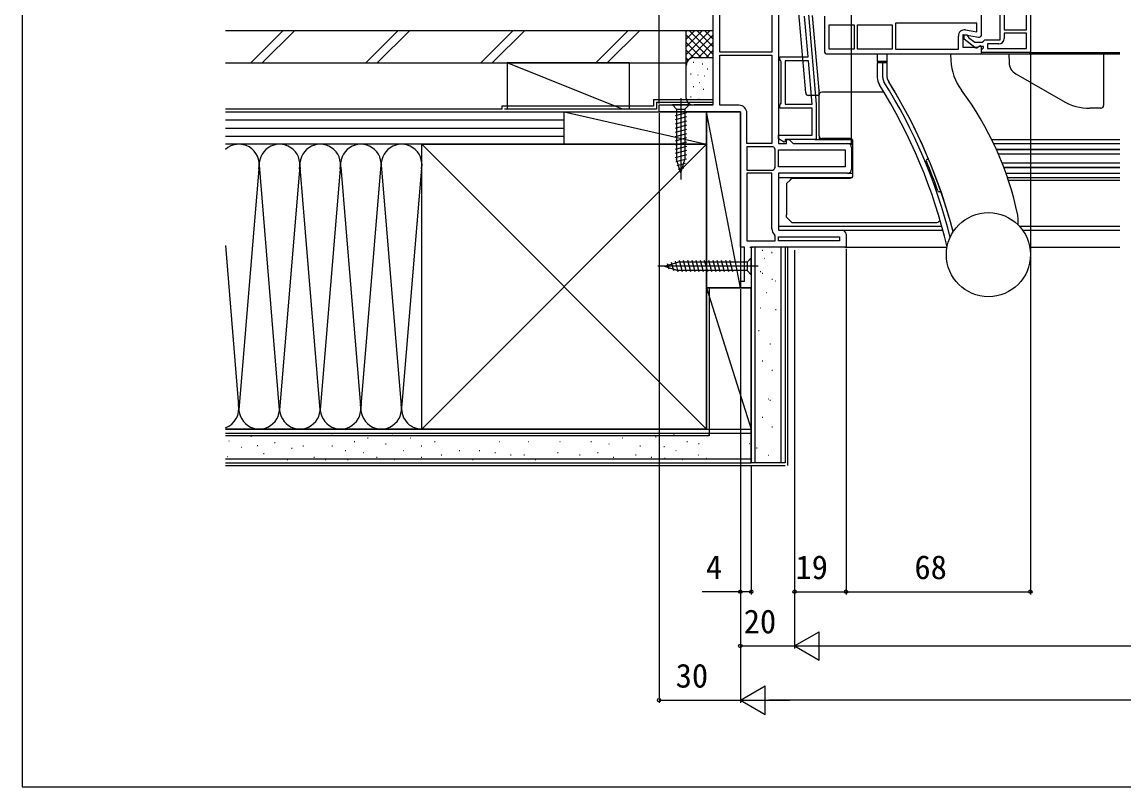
# Model space of a CAD drawing. Units: millimetres, scale not verified. Extents: x -525 to 525, y -783 to 779.
# Drawn here: x -525 to -118.5, y -782.8 to -500.7 of the extents above; entities that cross this region are included whole.
import ezdxf
from ezdxf.enums import TextEntityAlignment as Align

# ---------------------------------------------------------------- set-up
doc = ezdxf.new("R2010")
doc.units = ezdxf.units.MM
doc.header["$LTSCALE"] = 4
for name, color, linetype in [('0-2_YKK_11', 7, 'Continuous'), ('0-4_YKK_12', 2, 'Continuous'), ('0-5_YKK_13', 4, 'Continuous'), ('0-7_YKK_D', 6, 'Continuous'), ('0-8_YKK_ZWAK', 7, 'Continuous'), ('0-9_YSS_K', 3, 'Continuous'), ('0-A_YSS_KE', 3, 'Continuous')]:
    doc.layers.add(name, color=color, linetype=linetype)
doc.styles.add('ＭＳ ゴシック', font='')
doc.styles.get('ＭＳ ゴシック').set_extended_font_data('MS Gothic')

msp = doc.modelspace()

# ---------------------------------------------------------------- linework, layer by layer
at = {"layer": '0-2_YKK_11'}
for p, q in [((-234.895, -497.913), (-232.004, -530.957)), ((-229, -498.5), (-229, -511.5)), ((-219, -547), (-219, -555))]:
    msp.add_line(p, q, dxfattribs=at)
for points in [[(-270, -531.3), (-270, -453.8), (-222.2, -453.8)], [(-171, -505.3), (-171, -471), (-154.8, -471), (-154.8, -473), (-153, -473), (-153, -467.587), (-153.399, -467.097)], [(-220.5, -494.5), (-240.5, -494.5), (-242, -496), (-243, -496), (-243, -494.5), (-246, -494.5), (-246, -545.5), (-243, -545.5), (-243, -544), (-242, -544), (-240.5, -545.5), (-220.5, -545.5)], [(-173.52, -510.088), (-177.5, -506.978), (-177.5, -505.5), (-176.5, -505.5), (-176, -506.001), (-175.808, -506.397), (-173.5, -508.2), (-170.795, -508.2), (-170.298, -507.75), (-169.8, -507.3), (-164.2, -507.3), (-164.2, -496.3), (-158, -496.3), (-156.616, -493.333), (-156.155, -493.52), (-157.117, -496.3), (-153.8, -496.3), (-153.8, -495), (-153, -495), (-153, -512)], [(-232, -531.044), (-232, -544), (-243.5, -544), (-243.5, -544.827), (-243.84, -545.023), (-246, -543.776), (-246, -542.5), (-233.5, -542.5), (-233.5, -532.5), (-245.5, -532.5), (-245.5, -531.5), (-245.25, -531.067), (-245, -530.634), (-245, -515.366), (-245.25, -514.933), (-245.5, -514.5), (-245.5, -513.5), (-235.037, -513.5), (-236.349, -498.5)], [(-172.8, -501.2), (-202.8, -501.2), (-202.8, -510.7), (-179.6, -510.7), (-179.6, -505.889)], [(-176.901, -503.624), (-172.8, -504.347), (-172.8, -501.2)], [(-228, -512.5), (-171, -512.5), (-171, -509.877), (-171.576, -509.558), (-172.444, -510.1), (-177.8, -510.1), (-177.8, -505.293), (-172.174, -506.285)], [(-168.8, -510.5), (-154.5, -510.5), (-154.5, -504.8), (-162.7, -504.8), (-162.7, -506.8)], [(-153, -512), (-171, -512), (-171, -511), (-170.563, -510.504), (-170.3, -510.206), (-170.3, -509.7), (-171.704, -509.7), (-172.104, -509.9)], [(-164.7, -508.8), (-168.8, -508.8), (-168.8, -510.5)], [(-260.5, -531.4), (-267.6, -531.4), (-267.6, -513), (-248.4, -513)], [(-248.4, -513), (-248.4, -545.5), (-257.6, -545.5), (-257.6, -534.3)], [(-221, -579), (-221, -583.8), (-256, -583.8), (-256, -598.8), (-260, -598.8), (-260, -596.3), (-258.5, -596.3), (-258.5, -583.8), (-260, -583.8), (-260, -533.8), (-290, -533.8), (-290, -531.3), (-270, -531.3)], [(-247.711, -546.876), (-248.092, -546.7), (-257.6, -546.7), (-257.6, -555.3)], [(-247.377, -554.789), (-247.2, -554.408), (-247.2, -547.592), (-247.377, -547.211)], [(-257.6, -555.3), (-248.092, -555.3), (-247.711, -555.124)], [(-257.6, -556.5), (-257.6, -581.4), (-247.2, -581.4), (-247.2, -579.592), (-247.377, -579.211)], [(-248.4, -577), (-248.4, -556.5), (-257.6, -556.5)], [(-220.5, -556.5), (-246, -556.5), (-246, -577.5), (-222.5, -577.5)]]:
    msp.add_lwpolyline(points, dxfattribs=at)
for points in [[(-248.4, -511.8), (-267.6, -511.8), (-267.6, -494.5), (-248.4, -494.5)], [(-154.5, -497.8), (-162.7, -497.8), (-162.7, -503.6), (-154.5, -503.6)], [(-218, -510.7), (-227.2, -510.7), (-227.2, -501.8), (-218, -501.8)], [(-216.8, -501.8), (-204, -501.8), (-204, -510.7), (-216.8, -510.7)], [(-233.506, -531), (-234.906, -515), (-243.5, -515), (-243.5, -531)], [(-246, -547.9), (-221.4, -547.9), (-221.4, -554.1), (-246, -554.1)], [(-246, -579.9), (-223.4, -579.9), (-223.4, -581.4), (-246, -581.4)]]:
    msp.add_lwpolyline(points, close=True, dxfattribs=at)
for centre, radius, start, end in [((-177.3, -505.889), 2.3, 80.00001, 179.99999), ((-172, -505.3), 1, 260.00002, 0), ((-164.7, -506.8), 2, 270.00001, 359.99999), ((-228, -511.5), 1, 180.00001, 269.99999), ((-172.904, -509.3), 1, 232.00002, 323.13011), ((-260.5, -534.3), 2.9, 0.00001, 89.99999), ((-233, -531.044), 1, 359.99981, 4.99978), ((-245.5, -545), 2.9, 220.32022, 229.67978), ((-220.5, -547), 1.5, 0.00001, 89.99999), ((-245.5, -557), 2.9, 130.32022, 139.67978), ((-220.5, -555), 1.5, 270.00001, 359.99999), ((-245.5, -577), 2.9, 179.99999, 229.67978), ((-222.5, -579), 1.5, 0.00001, 89.99999)]:
    msp.add_arc(centre, radius, start, end, dxfattribs=at)
at = {"layer": '0-4_YKK_12'}
for p, q in [((-153.5, -512), (-120, -512)), ((-171.5, -512.5), (-120, -512.5)), ((-232.5, -544), (-218.793, -544)), ((-167.301, -544), (-120, -544)), ((-220.5, -545.5), (-218.5, -545.5)), ((-219.03, -547.6), (-218.5, -547.6)), ((-166.575, -545.5), (-120, -545.5)), ((-165.603, -547.6), (-120, -547.6)), ((-165.535, -547.75), (-120, -547.75)), ((-219, -548.85), (-218.5, -548.85)), ((-164.852, -549.3), (-120, -549.3)), ((-163.447, -552.7), (-120, -552.7)), ((-220.5, -556.5), (-218.5, -556.5)), ((-219, -553.15), (-218.5, -553.15)), ((-219, -554.4), (-218.5, -554.4)), ((-162.847, -554.25), (-120, -554.25)), ((-162.791, -554.4), (-120, -554.4)), ((-162.022, -556.5), (-120, -556.5)), ((-246, -558), (-218.793, -558)), ((-161.5, -558), (-120, -558)), ((-161.166, -559), (-120, -559)), ((-246, -576), (-185.71, -576)), ((-157.098, -576), (-120, -576)), ((-222.5, -577.5), (-185.297, -577.5)), ((-155.881, -577.5), (-120, -577.5)), ((-256.5, -583.8), (-255.5, -583.8)), ((-221.5, -583.8), (-183.763, -583.8)), ((-153.237, -583.8), (-120, -583.8))]:
    msp.add_line(p, q, dxfattribs=at)
at = {"layer": '0-5_YKK_13'}
for p, q in [((-235.915, -526.887), (-238.496, -497.387)), ((-231.242, -523.148), (-233.416, -498.3)), ((-209.5, -512.5), (-182.5, -512.5)), ((-209.5, -512.5), (-209.5, -515.3)), ((-206, -515.3), (-209.5, -515.3)), ((-206, -515.8), (-209.5, -515.8)), ((-209.5, -515.8), (-209.5, -521.2)), ((-209, -515.3), (-209, -515.8)), ((-209, -515.3), (-206, -515.3)), ((-207.5, -521.2), (-207.5, -515.8)), ((-207.439, -515.3), (-207.439, -515.8)), ((-206, -512.5), (-206, -520.129)), ((-206, -515.3), (-206, -520.2)), ((-182.5, -512.5), (-182.374, -514.913)), ((-161, -512.5), (-126, -512.5)), ((-161, -512.512), (-160.89, -515.648)), ((-126, -512.5), (-126, -531.5)), ((-158.393, -519.803), (-141.043, -529.821)), ((-231, -525.919), (-231.242, -523.148)), ((-231, -527.8), (-234.919, -527.8)), ((-231, -527.622), (-231, -525.9)), ((-231, -525.9), (-231, -525.919)), ((-231, -528.149), (-231, -527.622)), ((-231, -528.872), (-231, -528.149)), ((-207.036, -526.623), (-230, -526.623)), ((-282, -528.8), (-282, -558.8)), ((-278.9, -531.3), (-280.45, -532.85)), ((-231, -542.7), (-231, -528.872)), ((-127, -532.5), (-131.043, -532.5)), ((-279.9, -534.151), (-284.1, -535.276)), ((-279.9, -535.704), (-284.1, -536.829)), ((-283.55, -532.85), (-283.55, -551.384)), ((-280.45, -532.85), (-280.45, -551.384)), ((-279.9, -537.257), (-284.1, -538.382)), ((-279.9, -538.81), (-284.1, -539.935)), ((-279.9, -540.363), (-284.1, -541.488)), ((-279.9, -541.916), (-284.1, -543.041)), ((-279.9, -543.469), (-284.1, -544.594)), ((-231, -542.7), (-231, -544)), ((-219.5, -543.7), (-230, -543.7)), ((-220, -544), (-220, -543.7)), ((-218.5, -557.3), (-218.5, -544.7)), ((-279.9, -545.021), (-284.1, -546.147)), ((-279.9, -546.574), (-284.1, -547.7)), ((-279.9, -548.127), (-284.1, -549.253)), ((-279.9, -549.68), (-284.1, -550.806)), ((-279.9, -551.233), (-283.841, -552.289)), ((-282, -556.3), (-283.55, -551.384)), ((-282, -556.3), (-283.55, -551.384)), ((-282, -556.3), (-280.45, -551.384)), ((-190.929, -551.3), (-190.596, -551.3)), ((-280.354, -552.908), (-283.39, -553.721)), ((-280.889, -554.604), (-282.938, -555.153)), ((-241.553, -558.853), (-243, -560.3)), ((-243, -560.3), (-243, -571.774)), ((-186.013, -563.3), (-186.716, -563.3)), ((-181.794, -577.05), (-181.797, -577.05)), ((-157.5, -575.58), (-157.5, -573.965)), ((-288, -590.799), (-283.084, -589.249)), ((-288, -590.799), (-283.084, -589.249)), ((-284.608, -592.446), (-285.421, -589.409)), ((-282.933, -592.899), (-283.989, -588.958)), ((-257.55, -589.25), (-283.084, -589.249)), ((-281.38, -592.899), (-282.506, -588.699)), ((-279.827, -592.899), (-280.953, -588.699)), ((-278.274, -592.899), (-279.4, -588.699)), ((-276.722, -592.899), (-277.847, -588.699)), ((-275.169, -592.899), (-276.294, -588.699)), ((-273.616, -592.9), (-274.741, -588.7)), ((-272.063, -592.9), (-273.188, -588.7)), ((-270.51, -592.9), (-271.635, -588.7)), ((-268.957, -592.9), (-270.082, -588.7)), ((-267.404, -592.9), (-268.529, -588.7)), ((-265.851, -592.9), (-266.976, -588.7)), ((-264.298, -592.9), (-265.424, -588.7)), ((-262.745, -592.9), (-263.871, -588.7)), ((-253.5, -590.8), (-290.5, -590.799)), ((-288, -590.799), (-283.084, -592.349)), ((-286.304, -591.911), (-286.853, -589.861)), ((-257.55, -592.35), (-283.084, -592.349)), ((-256, -593.9), (-257.55, -592.35))]:
    msp.add_line(p, q, dxfattribs=at)
for points in [[(-278.9, -531.3), (-285.1, -531.3), (-283.55, -532.85), (-280.45, -532.85)], [(-241.553, -558.853), (-241, -558.3), (-219.5, -558.3)], [(-241, -574.7), (-243, -572.699), (-243, -571.774)], [(-241, -574.7), (-234.5, -574.7), (-188, -574.7)], [(-256, -593.9), (-256, -587.7), (-257.55, -589.25), (-257.55, -592.35)]]:
    msp.add_lwpolyline(points, dxfattribs=at)
msp.add_circle((-168.5, -586.5), 15.5, dxfattribs=at)
for centre, radius, start, end in [((-162.401, -513.866), 20, 183, 216.73043), ((-155.893, -515.473), 5, 182, 240), ((-201, -520.129), 5, 180, 211.78833), ((-201, -520.2), 5, 180, 211.76247), ((-204.5, -521.2), 5, 180, 212.04037), ((-377.849, -629.691), 199.5, 13.3437, 32.04037), ((-204.5, -521.2), 3, 180, 212.04037), ((-377.849, -629.691), 201.5, 14.27615, 32.04037), ((-377.849, -629.691), 203, 14.72658, 31.76247), ((-377.8, -629.7), 203, 14.74432, 31.78833), ((-234.919, -526.8), 1, 185, 270), ((-230, -527.623), 1, 89.98255, 179.98254), ((-271.8, -595.5), 116.5, 11.66607, 36.73043), ((-131.043, -512.5), 20, 240, 270), ((-127, -531.5), 1, 270, 0), ((-230, -542.7), 1, 180, 270), ((-219.5, -544.7), 1, 360, 90), ((-190.929, -551.8), 0.5, 90, 202.62176), ((-377.849, -629.691), 202, 19.2885, 22.62176), ((-219.5, -557.3), 1, 270, 0), ((-186.716, -562.8), 0.5, 199.2885, 270), ((-167.5, -573.965), 10, 0, 11.66607), ((-188, -572.7), 2, 270, 326.31775)]:
    msp.add_arc(centre, radius, start, end, dxfattribs=at)
at = {"layer": '0-7_YKK_D'}
for p, q in [((-219, -546), (-219, -407.05)), ((-290, -530.8), (-290, -427.05)), ((-153, -512.5), (-153, -711.8)), ((-290, -534.301), (-290, -751.8)), ((-240, -584.8), (-240, -731.8)), ((-240, -584.8), (-240, -731.8)), ((-240, -584.8), (-240, -711.8)), ((-221, -584.3), (-221, -711.8)), ((-221, -584.3), (-221, -711.8)), ((-260, -599.25), (-260, -751.8)), ((-260, -599.3), (-260, -751.8)), ((-260, -599.3), (-260, -731.8)), ((-260, -599.3), (-260, -711.8)), ((-256, -664.298), (-256, -711.8)), ((-240, -710.8), (-221, -710.8)), ((-221, -710.8), (-153, -710.8)), ((-240, -730.8), (-230.907, -725.55)), ((-230.907, -736.05), (-230.907, -725.55)), ((-260, -730.8), (-240, -730.8)), ((-240, -730.8), (-230.907, -736.05)), ((-240, -730.8), (-221.813, -730.8)), ((-229.5, -730.8), (229.5, -730.8)), ((-260, -750.8), (-250.907, -745.55)), ((-250.907, -756.05), (-250.907, -745.55)), ((-290, -750.8), (-260, -750.8)), ((-260, -750.8), (-250.907, -756.05)), ((-260, -750.8), (-241.813, -750.8)), ((249.5, -750.8), (-249.5, -750.8))]:
    msp.add_line(p, q, dxfattribs=at)
msp.add_lwpolyline([(-256, -710.8), (-260, -710.8), (-274.118, -710.8)], dxfattribs=at)
for centre in [(-260, -710.8), (-256, -710.8), (-240, -710.8), (-221, -710.8), (-221, -710.8), (-153, -710.8), (-260, -730.8), (-290, -750.8)]:
    msp.add_circle(centre, 0.637, dxfattribs=at)
at = {"layer": '0-8_YKK_ZWAK'}
msp.add_line((-525, 747.2), (-525, -782.8), dxfattribs=at)
msp.add_lwpolyline([(-525, -782.8), (525, -782.8), (525, 747.2)], dxfattribs=at)
at = {"layer": '0-9_YSS_K'}
for p, q in [((-440.632, -515.8), (-428.632, -503.8)), ((-436.389, -515.8), (-424.389, -503.8)), ((-398.206, -515.8), (-386.206, -503.8)), ((-393.963, -515.8), (-381.963, -503.8)), ((-355.779, -515.8), (-343.779, -503.8)), ((-351.537, -515.8), (-339.537, -503.8)), ((-313.353, -515.8), (-301.353, -503.8)), ((-309.11, -515.8), (-297.11, -503.8)), ((-280, -503.8), (-270, -503.8)), ((-280, -516.8), (-280, -503.8)), ((-271.142, -503.8), (-280, -512.658)), ((-273.971, -503.8), (-280, -509.829)), ((-276.799, -503.8), (-280, -507.001)), ((-279.627, -503.8), (-280, -504.173)), ((-270, -512.658), (-278.858, -503.8)), ((-270, -509.829), (-276.029, -503.8)), ((-270, -507.001), (-273.201, -503.8)), ((-270, -504.173), (-270.373, -503.8)), ((-270, -505.486), (-280, -515.486)), ((-271.686, -513.8), (-280, -505.486)), ((-274.515, -513.8), (-280, -508.315)), ((-277.325, -513.818), (-280, -511.143)), ((-270, -508.315), (-275.485, -513.8)), ((-270, -511.143), (-272.675, -513.818)), ((-303.5, -532.8), (-346, -515.8)), ((-346, -515.8), (-346, -532.8)), ((-301, -515.8), (-346, -515.8)), ((-301, -515.8), (-301, -532.8)), ((-279.205, -514.766), (-280, -513.972)), ((-277.195, -515.628), (-277.395, -515.628)), ((-277, -513.8), (-270, -513.8)), ((-280, -528.8), (-280, -516.8)), ((-278.196, -519.967), (-278.396, -519.967)), ((-275.526, -520.301), (-275.726, -520.301)), ((-273.857, -516.295), (-274.057, -516.295)), ((-272.001, -518.126), (-272.201, -518.126)), ((-274.923, -523.094), (-275.123, -523.094)), ((-273.189, -520.635), (-273.389, -520.635)), ((-277.195, -524.641), (-277.395, -524.641)), ((-273.523, -525.642), (-273.723, -525.642)), ((-278.196, -528.482), (-278.396, -528.482)), ((-270.3, -531.3), (-277, -531.3)), ((-275.192, -529.314), (-275.392, -529.314)), ((-450, -533.8), (-325, -533.8)), ((-346, -533.8), (-301, -533.8)), ((-325, -545.8), (-325, -533.8)), ((-325, -533.8), (-272.5, -545.8)), ((-260, -598.8), (-272.5, -533.8)), ((-450, -536.8), (-325, -536.8)), ((-450, -539.8), (-325, -539.8)), ((-450, -542.8), (-325, -542.8)), ((-377.5, -545.8), (-450, -545.8)), ((-325, -545.8), (-450, -545.8)), ((-272.5, -650.8), (-377.5, -545.8)), ((-272.5, -545.8), (-377.5, -650.8)), ((-430, -643.681), (-437.577, -551.982)), ((-437.658, -554.832), (-445, -643.681)), ((-422.575, -553.832), (-430, -643.681)), ((-415, -643.681), (-422.501, -552.907)), ((-407.661, -554.865), (-415, -643.681)), ((-407.39, -554.245), (-400, -643.681)), ((-400, -643.681), (-392.658, -554.832)), ((-392.342, -554.832), (-385, -643.681)), ((-377.506, -552.994), (-384.842, -641.768)), ((-450, -583.173), (-445, -643.681)), ((-254.5, -663.298), (-254.5, -583.8)), ((-251.768, -584.987), (-251.968, -584.987)), ((-245, -663.298), (-245, -583.8)), ((-242.5, -664.3), (-242.5, -583.802)), ((-251.069, -587.873), (-251.269, -587.873)), ((-248.271, -585.686), (-248.471, -585.686)), ((-248.271, -585.852), (-248.471, -585.852)), ((-252.467, -592.846), (-252.667, -592.846)), ((-251.768, -593.468), (-251.968, -593.468)), ((-248.213, -595.715), (-248.413, -595.715)), ((-246.872, -596.265), (-247.072, -596.265)), ((-272.5, -598.8), (-256, -598.8)), ((-272.5, -650.8), (-272.5, -598.8)), ((-272.5, -598.8), (-256, -650.798)), ((-256, -650.8), (-256, -598.8)), ((-250.311, -600.611), (-250.511, -600.611)), ((-252.409, -606.205), (-252.609, -606.205)), ((-246.814, -606.905), (-247.014, -606.905)), ((-253.108, -614.598), (-253.308, -614.598)), ((-248.912, -619.493), (-249.112, -619.493)), ((-251.71, -625.787), (-251.91, -625.787)), ((-248.213, -629.284), (-248.413, -629.284)), ((-249.612, -639.775), (-249.812, -639.775)), ((-248.912, -640.276), (-249.112, -640.276)), ((-251.71, -646.57), (-251.91, -646.57)), ((-248.213, -650.067), (-248.413, -650.067)), ((-377.5, -650.8), (-450, -650.8)), ((-450, -652.3), (-256, -652.3)), ((-440.384, -653.517), (-440.584, -653.517)), ((-426.996, -653.366), (-427.196, -653.366)), ((-417.106, -653.366), (-417.306, -653.366)), ((-410.512, -652.542), (-410.712, -652.542)), ((-397.326, -654.19), (-397.526, -654.19)), ((-388.26, -652.542), (-388.46, -652.542)), ((-381.667, -654.19), (-381.867, -654.19)), ((-365.184, -653.366), (-365.384, -653.366)), ((-356.118, -653.366), (-356.318, -653.366)), ((-342.931, -653.366), (-343.131, -653.366)), ((-332.217, -653.366), (-332.417, -653.366)), ((-319.924, -653.366), (-320.124, -653.366)), ((-303.44, -654.19), (-303.64, -654.19)), ((-295.199, -653.366), (-295.399, -653.366)), ((-291.108, -653.799), (-291.308, -653.799)), ((-284.481, -653.019), (-284.681, -653.019)), ((-272.5, -650.8), (-256, -650.8)), ((-271.684, -652.63), (-271.884, -652.63)), ((-448.563, -655.27), (-448.763, -655.27)), ((-443.889, -657.607), (-444.089, -657.607)), ((-438.046, -657.023), (-438.246, -657.023)), ((-431.619, -655.854), (-431.819, -655.854)), ((-425.347, -657.987), (-425.547, -657.987)), ((-421.227, -657.162), (-421.427, -657.162)), ((-410.512, -657.162), (-410.712, -657.162)), ((-402.271, -655.514), (-402.471, -655.514)), ((-390.733, -656.338), (-390.933, -656.338)), ((-377.546, -657.162), (-377.746, -657.162)), ((-372.601, -655.514), (-372.801, -655.514)), ((-348.701, -655.514), (-348.9, -655.514)), ((-337.986, -655.514), (-338.186, -655.514)), ((-326.448, -655.514), (-326.648, -655.514)), ((-314.979, -655.514), (-315.179, -655.514)), ((-308.385, -656.338), (-308.585, -656.338)), ((-296.847, -657.162), (-297.047, -657.162)), ((-287.989, -657.417), (-288.189, -657.417)), ((-279.54, -655.514), (-279.74, -655.514)), ((-275.192, -656.248), (-275.392, -656.248)), ((-256.617, -656.248), (-256.817, -656.248)), ((-253.808, -657.87), (-254.008, -657.87)), ((-450, -661.8), (-256, -661.8)), ((-449.148, -661.113), (-449.348, -661.113)), ((-435.709, -659.944), (-435.909, -659.944)), ((-426.996, -662.107), (-427.196, -662.107)), ((-417.106, -661.283), (-417.306, -661.283)), ((-412.985, -662.107), (-413.185, -662.107)), ((-405.568, -658.811), (-405.768, -658.811)), ((-404.743, -662.107), (-404.943, -662.107)), ((-398.974, -659.635), (-399.174, -659.635)), ((-394.029, -661.283), (-394.229, -661.283)), ((-387.436, -662.107), (-387.636, -662.107)), ((-384.139, -658.811), (-384.339, -658.811)), ((-377.546, -661.283), (-377.746, -661.283)), ((-370.129, -660.459), (-370.329, -660.459)), ((-363.535, -658.811), (-363.735, -658.811)), ((-358.59, -662.107), (-358.79, -662.107)), ((-356.118, -658.811), (-356.318, -658.811)), ((-350.349, -659.635), (-350.549, -659.635)), ((-344.58, -660.459), (-344.78, -660.459)), ((-339.635, -660.459), (-339.835, -660.459)), ((-335.514, -662.107), (-335.714, -662.107)), ((-327.272, -659.635), (-327.472, -659.635)), ((-319.099, -660.459), (-319.299, -660.459)), ((-312.506, -659.635), (-312.706, -659.635)), ((-306.737, -661.283), (-306.937, -661.283)), ((-298.495, -660.459), (-298.695, -660.459)), ((-292.726, -661.283), (-292.926, -661.283)), ((-287.8, -661.705), (-288, -661.705)), ((-283.661, -658.811), (-283.861, -658.811)), ((-281.188, -662.107), (-281.388, -662.107)), ((-275.419, -660.459), (-275.619, -660.459)), ((-272.463, -661.705), (-272.663, -661.705)), ((-249.612, -660.557), (-249.812, -660.557)), ((-450, -664.3), (-243.5, -664.3))]:
    msp.add_line(p, q, dxfattribs=at)
for points in [[(-325, -545.8), (-325, -533.8), (-272.5, -533.8), (-272.5, -545.8)], [(-272.5, -598.8), (-272.5, -533.8), (-260, -533.8), (-260, -598.8)]]:
    msp.add_lwpolyline(points, close=True, dxfattribs=at)
for centre, radius, start, end in [((-277, -516.8), 3, 90, 180), ((-277.392, -528.721), 2.609, 181.73764, 261.34878), ((-445, -553.3), 7.5, 348.21644, 131.81058), ((-430, -553.3), 7.5, 348.21621, 191.78356), ((-415, -553.3), 7.5, 348.21621, 191.78332), ((-400, -553.3), 7.5, 348.21621, 191.78332), ((-385, -553.3), 7.5, 348.21621, 191.78332), ((-452.5, -643.3), 7.5, 289.471, 11.78354), ((-437.5, -643.3), 7.5, 168.21636, 11.78354), ((-422.5, -643.3), 7.5, 168.21647, 11.78354), ((-407.5, -643.3), 7.5, 168.21647, 11.78354), ((-392.5, -643.3), 7.5, 168.21647, 11.78354), ((-377.5, -643.3), 7.5, 168.21647, 270)]:
    msp.add_arc(centre, radius, start, end, dxfattribs=at)
at = {"layer": '0-A_YSS_KE'}
for p, q in [((-450, -503.8), (-280, -503.8)), ((-348, -531.8), (-348, -532.8)), ((-292, -529.3), (-270, -529.3)), ((-291, -530.3), (-270, -530.3)), ((-348, -532.8), (-450, -532.8)), ((-377.5, -559.765), (-377.5, -545.8)), ((-377.5, -650.8), (-377.5, -553.3)), ((-256, -584.987), (-256, -663.298)), ((-243.5, -583.8), (-243.5, -663.298)), ((-271.5, -598.8), (-271.5, -653.3)), ((-450, -650.8), (-256, -650.8)), ((-271.5, -653.3), (-450, -653.3)), ((-256, -663.3), (-256, -650.8)), ((-450, -663.3), (-256, -663.3)), ((-243.5, -663.298), (-256, -663.298))]:
    msp.add_line(p, q, dxfattribs=at)
for points in [[(-450, -515.8), (-280, -515.8), (-280, -503.8)], [(-292, -529.3), (-292, -531.8), (-348, -531.8)], [(-291, -530.3), (-291, -532.8), (-347, -532.8)], [(-377.5, -545.8), (-272.5, -545.8), (-272.5, -650.8), (-377.5, -650.8)]]:
    msp.add_lwpolyline(points, dxfattribs=at)

# ---------------------------------------------------------------- texts
at = {"layer": '0-7_YKK_D', "style": 'ＭＳ ゴシック'}
for s, p in [('4', (-272.732, -708.8)), ('19', (-239.67, -708.8)), ('68', (-195.795, -708.8)), ('20', (-258.759, -728.8)), ('30', (-283.864, -748.8))]:
    msp.add_text(s, height=8.798, dxfattribs=at).set_placement(p, align=Align.BOTTOM_LEFT)

doc.saveas('drawing.dxf')
